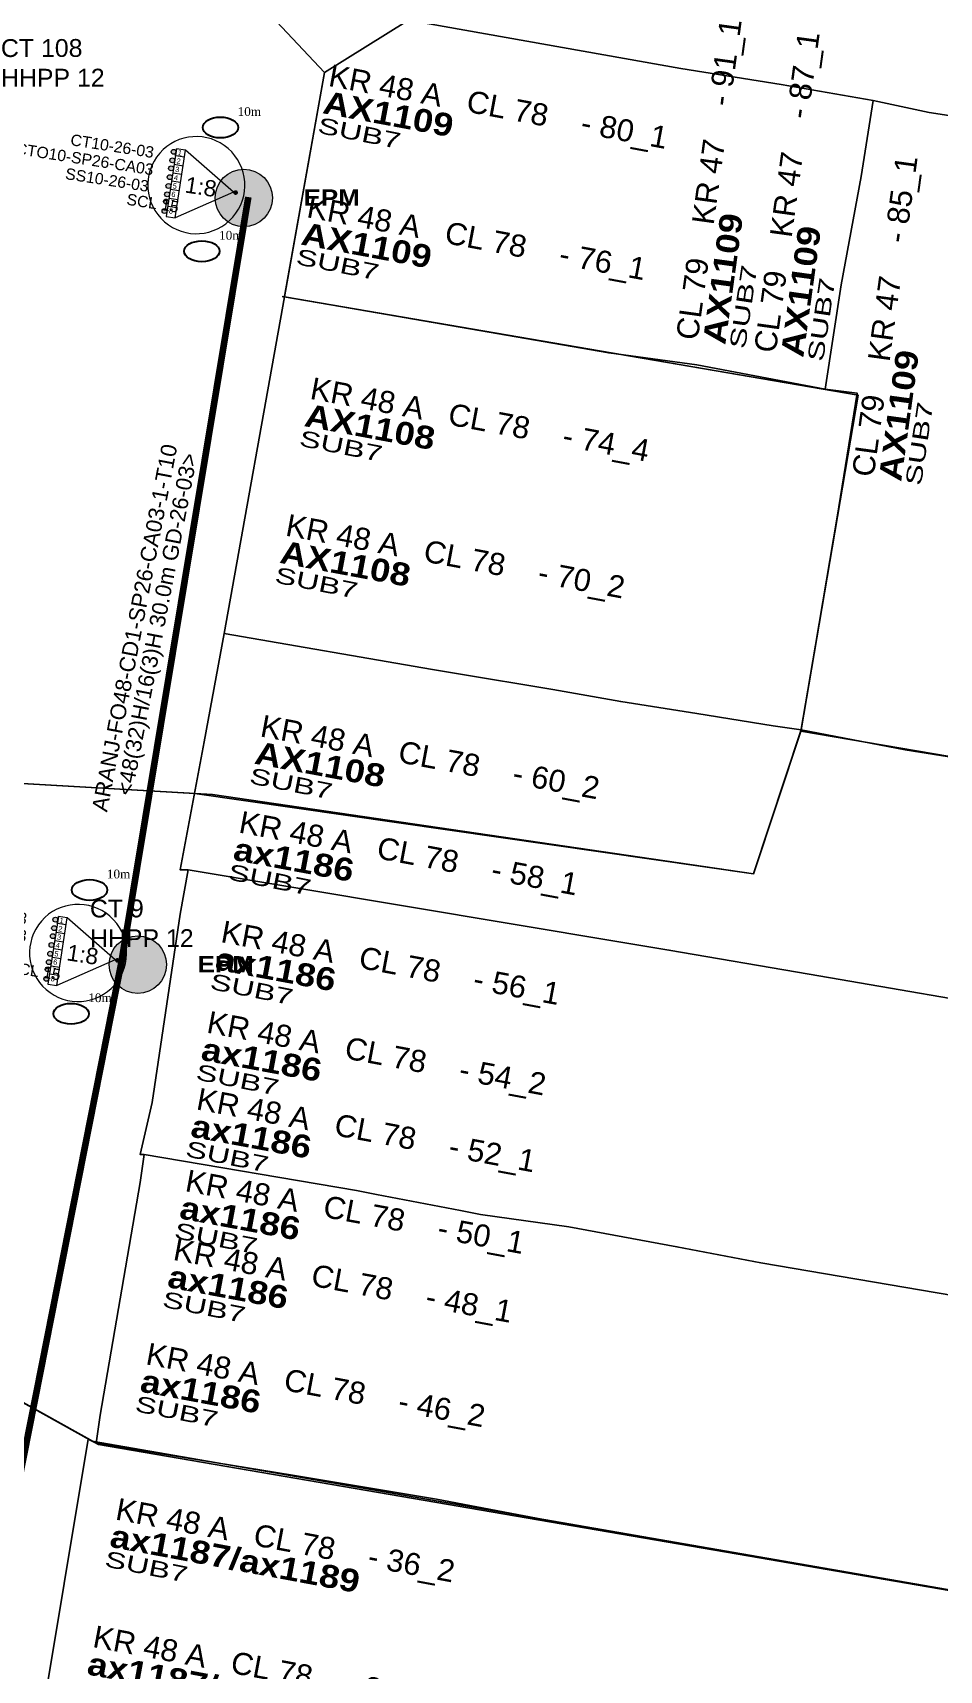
# Model space of a CAD drawing. Header units: inches. Extents: x -75.59 to -67.86, y 4.63 to 13.89.
# Drawn here: x -75.5570538 to -75.5568275, y 6.2719353 to 6.2723439 of the extents above; entities that cross this region are included whole.
import ezdxf
from ezdxf.enums import TextEntityAlignment as Align

# ---------------------------------------------------------------- set-up
doc = ezdxf.new("R2010")
doc.units = ezdxf.units.IN
doc.header["$MEASUREMENT"] = 0
doc.linetypes.add('DASHED', pattern=[0.75, 0.5, -0.25])
for name, color, linetype, lineweight in [('CB 48 H AER', 1, 'DASHED', 0), ('CTO POSTE', 10, 'Continuous', 0), ('POSTE EPM', 1, 'Continuous', 20)]:
    doc.layers.add(name, color=color, linetype=linetype, lineweight=lineweight)
for name, color, linetype in [('COBERTURA CTO', 30, 'Continuous'), ('MANZANAS', 250, 'Continuous'), ('MARQUILLA F.O 48', 1, 'Continuous'), ('PLACA ZONA ABIERTA', 9, 'Continuous'), ('PREDIOS', 250, 'Continuous'), ('RESERVA F.O 48', 1, 'Continuous')]:
    doc.layers.add(name, color=color, linetype=linetype)
doc.styles.add('ARIAL', font='arial.ttf')
doc.styles.add('ARIAL_BLACK', font='')
doc.styles.add('BOOK', font='BOOKOS.TTF')
doc.styles.add('Legend', font='calibri.ttf')
doc.styles.get("Standard").update_dxf_attribs({"font": 'arial.ttf'})
doc.styles.add('TXT CTO Y SS', font='arial.ttf', dxfattribs={"height": 0.5})
doc.styles.get('ARIAL_BLACK').set_extended_font_data('Arial Black', bold=True)

# ---------------------------------------------------------------- blocks, each defined once
blk = doc.blocks.new('POSTE EPM')
at = {"layer": 'POSTE EPM'}
h = blk.add_hatch(color=256, dxfattribs=at)
h.dxf.hatch_style = 1
h.paths.add_polyline_path([(-0.717, -0.002, 1), (0.718, -0.002, 1)])
blk.add_circle((0.001, -0.002), 0.717, dxfattribs=at)
at = {"layer": 'POSTE EPM', "color": 251, "true_color": 0x545454, "insert": (1.494, 0.211), "char_height": 0.4045, "attachment_point": 1, "style": 'ARIAL_BLACK'}
blk.add_mtext_dynamic_manual_height_columns('EPM', width=1.33938, gutter_width=1, heights=[0], dxfattribs=at)
at = {"layer": 'POSTE EPM', "color": 251, "true_color": 0x545454, "style": 'ARIAL_BLACK'}
for tag, p in [('NO_POSTE', (1.457, 0.854)), ('ALTURA(m)', (1.496, 0.321))]:
    blk.add_attdef(tag, p, '', height=0.405, dxfattribs=at)
at = {"layer": 'POSTE EPM', "color": 251, "true_color": 0x545454, "flags": 1}
for tag, p in [('VANO', (1.489, -0.753)), ('PRIMARIA', (1.489, -1.185)), ('TRANSFORMADOR', (1.494, -1.577)), ('SECUNDARIA', (1.489, -1.97)), ('ILUMINARIA', (1.494, -2.363)), ('FIBRA_OPTICA', (1.489, -2.755)), ('TELEVISION', (1.489, -3.148)), ('DISTANCIA(m)', (1.489, -3.54)), ('TELEFONIA', (1.489, -3.947)), ('DIRECCION', (1.489, -4.34)), ('ATRIBUTO1', (1.489, -4.732)), ('ATRIBUTO2', (1.489, -5.125)), ('ATRIBUTO3', (1.489, -5.517))]:
    blk.add_attdef(tag, p, '', height=0.328, dxfattribs=at)
blk = doc.blocks.new('PLACAS ZONA ABIERTA')
at = {"style": 'Legend'}
blk.add_text('CL 82 KR 79 - 03_3', height=0.00001, rotation=318.53168, dxfattribs=at).set_placement((-0.373, -0.08))
blk.add_attdef('NOMBRE_PREDIO', (0, 1.268), '', height=1.033, dxfattribs=at)
blk.add_attdef('DIRECCION_HHPP', (0, 0), '', height=1)
at = {"color": 215, "true_color": 0xa953a0, "style": 'ARIAL_BLACK'}
blk.add_attdef('CTO_ASOCIADA', (-0.028, -1.264), '', height=1.033, dxfattribs=at)
at = {"color": 4, "width": 0.560951}
blk.add_attdef('SUBCLUSTER', text='', height=0.723, rotation=359.33187, dxfattribs=at).set_placement((-0.09, -2.181), (3.72, -2.226), align=Align.FIT)
at = {"color": 1, "flags": 1}
for tag, rotation, width, p, p2 in [('ATRIBUTO1', 359.56179, 0.571131, (4.312, -2.2), (7.55, -2.225)), ('ATRIBUTO3', 359.66103, 0.560841, (0.026, -3.108), (3.205, -3.127))]:
    blk.add_attdef(tag, text='', height=0.723, rotation=rotation, dxfattribs=dict(at, width=width)).set_placement(p, p2, align=Align.FIT)
at = {"color": 1, "width": 0.560951, "flags": 1}
blk.add_attdef('ATRIBUTO2', (7.891, -2.25), '', height=0.723, rotation=359.33187, dxfattribs=at)
blk = doc.blocks.new('*U184')
at = {"layer": 'CTO POSTE', "lineweight": 0}
h = blk.add_hatch(color=256, dxfattribs=at)
h.dxf.hatch_style = 1
edge = h.paths.add_edge_path()
edge.add_arc((-1.166, 0.53), 0.0427, -179.8758, 180.1242, ccw=False)
edge = h.paths.add_edge_path()
edge.add_arc((-1.165, 0.381), 0.0427, -179.8758, 180.1242, ccw=False)
edge = h.paths.add_edge_path()
edge.add_arc((-1.165, 0.242), 0.0427, -179.8758, 180.1242, ccw=False)
edge = h.paths.add_edge_path()
edge.add_arc((-1.165, 0.087), 0.0427, -179.8758, 180.1242, ccw=False)
edge = h.paths.add_edge_path()
edge.add_arc((-1.164, -0.066), 0.0427, -179.8758, 180.1242, ccw=False)
edge = h.paths.add_edge_path()
edge.add_arc((-1.164, -0.213), 0.0427, -179.8758, 180.1242, ccw=False)
edge = h.paths.add_edge_path()
edge.add_arc((-1.164, -0.339), 0.0427, -179.8758, 180.1242, ccw=False)
edge = h.paths.add_edge_path()
edge.add_arc((-1.163, -0.503), 0.0427, -179.8758, 180.1242, ccw=False)
h = blk.add_hatch(color=1, dxfattribs=at)
h.dxf.hatch_style = 1
edge = h.paths.add_edge_path()
edge.add_arc((0.001, 0), 0.0406, -179.8758, 180.1242, ccw=False)
at = {"layer": 'CTO POSTE', "color": 1, "lineweight": 0}
for p, q in [((-0.967, 0.592), (-1.123, 0.592)), ((-1.123, 0.592), (-1.121, -0.591)), ((-1.123, 0.469), (-1.123, 0.592)), ((-0.038, 0.003), (-0.967, 0.592)), ((-0.964, -0.59), (-0.967, 0.592)), ((-0.967, 0.469), (-1.123, 0.469)), ((-0.966, 0.313), (-1.122, 0.313)), ((-0.966, 0.167), (-1.122, 0.166)), ((-0.966, 0.027), (-1.122, 0.027)), ((-0.038, 0.003), (-0.964, -0.59)), ((-0.965, -0.122), (-1.122, -0.123)), ((-0.965, -0.275), (-1.121, -0.276)), ((-0.965, -0.418), (-1.121, -0.419)), ((-1.121, -0.591), (-0.964, -0.59))]:
    blk.add_line(p, q, dxfattribs=at)
for centre in [(-1.166, 0.53), (-1.165, 0.381), (-1.165, 0.241), (-1.165, 0.087), (-1.164, -0.066), (-1.164, -0.213), (-1.164, -0.339), (-1.163, -0.503)]:
    blk.add_circle(centre, 0.0427, dxfattribs=at)
at = {"layer": 'CTO POSTE', "color": 2, "lineweight": 0, "true_color": 0xf1eb1f, "extrusion": (0, 0, -1)}
blk.add_ellipse((-0.69, 0.022), major_axis=(0.447, 0.71), ratio=1, start_param=4.159629210123316, end_param=10.4428145173029, dxfattribs=at)
at = {"layer": 'CTO POSTE', "lineweight": 0, "attachment_point": 3, "rotation": 0.1242}
for s, width, heights, insert, char_height in [('\\pxsm0.95;1\\P2\\P3\\P4\\P5\\P6\\P7\\P8', 27.14383, [118.292], (-1.021, 0.577), 0.09172), ('1:8', 18.56063, [0], (-0.336, 0.147), 0.2799)]:
    blk.add_mtext_dynamic_manual_height_columns(s, width=width, gutter_width=10.755, heights=heights, dxfattribs=dict(at, insert=insert, char_height=char_height))
at = {"layer": 'CTO POSTE', "lineweight": 0, "style": 'TXT CTO Y SS'}
for tag, p in [('NAMECTO', (-2.956, 0.369)), ('OSPCTONAME', (-4.853, 0.073)), ('SSNAME', (-2.955, -0.223))]:
    blk.add_attdef(tag, p, '', height=0.195, rotation=0, dxfattribs=at)
at = {"layer": 'CTO POSTE', "color": 5, "lineweight": 0, "style": 'TXT CTO Y SS'}
blk.add_attdef('SUBCLUSTER', (-1.84, -0.497), '', height=0.195, rotation=0, dxfattribs=at)
at = {"layer": 'CTO POSTE', "color": 5, "lineweight": 0, "style": 'TXT CTO Y SS', "flags": 1}
for tag, p in [('ATRIBUTO1', (-1.875, -0.814)), ('ATRIBUTO2', (-1.875, -1.081)), ('ATRIBUTO3', (-1.875, -1.343))]:
    blk.add_attdef(tag, p, '', height=0.195, rotation=0, dxfattribs=at)
blk = doc.blocks.new('*U535')
at = {"layer": 'RESERVA F.O 48', "linetype": 'ByBlock', "lineweight": 30}
blk.add_ellipse((0, 0), major_axis=(1.16, 0), ratio=0.587309, dxfattribs=at)
at = {"layer": 'RESERVA F.O 48', "lineweight": 0, "style": 'BOOK'}
blk.add_attdef('RESERVA', (1.13, 0.76), '', height=0.573, rotation=0.039, dxfattribs=at)
blk = doc.blocks.new('*U532')
at = {"layer": 'MARQUILLA F.O 48', "style": 'ARIAL', "oblique": 0}
for tag, p in [('IDENTIFICACIONCABLEFIBRA', (0.092, 0.545)), ('CAPACIDADFIBRA', (0.434, -0.492))]:
    blk.add_attdef(tag, text='', height=0.698, dxfattribs=at).set_placement(p, align=Align.MIDDLE)

msp = doc.modelspace()

# ---------------------------------------------------------------- linework, layer by layer
at = {"layer": 'CB 48 H AER', "linetype": 'DASHED', "ltscale": 1e-05, "const_width": 0.00000166}
msp.add_lwpolyline([(-75.5559765, 6.27137178), (-75.55600244, 6.27132428), (-75.556465, 6.27140016), (-75.55643783, 6.27150379), (-75.55663247, 6.2715435), (-75.55678686, 6.27156756), (-75.55702621, 6.27160943), (-75.55712391, 6.27163054), (-75.55711142, 6.27169416), (-75.5570836, 6.27184948), (-75.55703168, 6.27211206), (-75.557, 6.27230289)], dxfattribs=at)
at = {"layer": 'COBERTURA CTO'}
for points in [[(-75.55715, 6.272162), (-75.55700892, 6.27215387), (-75.5568739, 6.27213401), (-75.556862, 6.27217), (-75.5568477, 6.27225345), (-75.556991, 6.272278), (-75.556981, 6.272334), (-75.55711143, 6.27247244), (-75.55710949, 6.2724041), (-75.55713289, 6.27227171), (-75.557183, 6.27227868), (-75.557192, 6.272227), (-75.557225, 6.272232), (-75.557233, 6.272175)], [(-75.557039, 6.2719925), (-75.557039, 6.2719925), (-75.55716485, 6.2720626), (-75.55716485, 6.2720626), (-75.557247, 6.272085), (-75.557233, 6.2721765), (-75.55715, 6.272162), (-75.55701338, 6.27215412), (-75.5568739, 6.27213401), (-75.55686207, 6.2721696), (-75.55679204, 6.27215774), (-75.556802, 6.272099), (-75.55670273, 6.2720826), (-75.55672269, 6.27193765), (-75.557039, 6.2719925)]]:
    msp.add_lwpolyline(points, close=True, dxfattribs=at)
for points in [[(-75.55699153, 6.27227812), (-75.5568477, 6.27225345), (-75.55686207, 6.2721696), (-75.55679204, 6.27215774), (-75.55674671, 6.27215005), (-75.55670948, 6.27241233), (-75.55711143, 6.27247244), (-75.556981, 6.272334), (-75.55699105, 6.27227771)], [(-75.5573115, 6.2718535), (-75.557278, 6.272052), (-75.557252, 6.272048), (-75.557247, 6.272085), (-75.55716485, 6.2720626), (-75.55703741, 6.27199162), (-75.55668399, 6.27193108), (-75.55671587, 6.27174305), (-75.55707575, 6.27180599), (-75.55708414, 6.27180745), (-75.55717722, 6.27183204), (-75.5573115, 6.2718535)]]:
    msp.add_lwpolyline(points, dxfattribs=at)
at = {"layer": 'MANZANAS'}
msp.add_polyline3d([(-75.557052, 6.271921, 0), (-75.55704, 6.271993, 0), (-75.557038, 6.271992, 0), (-75.557037, 6.271999, 0), (-75.557027, 6.272057, 0), (-75.557026, 6.272064, 0), (-75.557027, 6.272064, 0), (-75.557024, 6.272077, 0), (-75.557017, 6.272124, 0), (-75.557015, 6.272135, 0), (-75.557017, 6.272135, 0), (-75.557011, 6.272167, 0), (-75.557006, 6.272194, 0), (-75.556991, 6.272278, 0), (-75.556981, 6.272334, 0), (-75.55696, 6.272347, 0), (-75.556892, 6.272335, 0), (-75.556867, 6.272331, 0), (-75.556844, 6.272327, 0), (-75.55683, 6.272324, 0), (-75.556778, 6.272316, 0)], dxfattribs=at)
at = {"layer": 'PREDIOS'}
for points in [[(-75.556852, 6.272281, 0), (-75.556856, 6.272255, 0), (-75.556888, 6.272261, 0), (-75.55691, 6.272264, 0), (-75.556991, 6.272278, 0), (-75.556981, 6.272334, 0), (-75.55696, 6.272347, 0), (-75.556892, 6.272335, 0), (-75.556867, 6.272331, 0), (-75.556844, 6.272327, 0), (-75.556847, 6.272308, 0), (-75.556852, 6.272281, 0)], [(-75.556788, 6.272181, 0), (-75.556792, 6.272158, 0), (-75.556836, 6.272165, 0), (-75.556862, 6.27217, 0), (-75.556853, 6.272223, 0), (-75.556848, 6.272254, 0), (-75.556856, 6.272255, 0), (-75.556852, 6.272281, 0), (-75.556847, 6.272308, 0), (-75.556844, 6.272327, 0), (-75.55683, 6.272324, 0), (-75.556778, 6.272316, 0), (-75.556765, 6.272313, 0), (-75.556777, 6.272244, 0), (-75.556788, 6.272181, 0)], [(-75.556853, 6.272223, 0), (-75.556862, 6.27217, 0), (-75.556869, 6.272171, 0), (-75.556888, 6.272174, 0), (-75.556907, 6.272177, 0), (-75.556924, 6.27218, 0), (-75.556948, 6.272184, 0), (-75.556954, 6.272185, 0), (-75.557006, 6.272194, 0), (-75.556991, 6.272278, 0), (-75.55691, 6.272264, 0), (-75.556888, 6.272261, 0), (-75.556856, 6.272255, 0), (-75.556848, 6.272254, 0), (-75.556853, 6.272223, 0)], [(-75.556796, 6.272134, 0), (-75.556802, 6.272099, 0), (-75.55686, 6.272109, 0), (-75.556895, 6.272115, 0), (-75.556907, 6.272117, 0), (-75.557015, 6.272135, 0), (-75.557017, 6.272135, 0), (-75.557011, 6.272167, 0), (-75.557006, 6.272194, 0), (-75.556954, 6.272185, 0), (-75.556948, 6.272184, 0), (-75.556924, 6.27218, 0), (-75.556907, 6.272177, 0), (-75.556888, 6.272174, 0), (-75.556869, 6.272171, 0), (-75.556862, 6.27217, 0), (-75.556836, 6.272165, 0), (-75.556792, 6.272158, 0), (-75.556796, 6.272134, 0)], [(-75.55666, 6.27207, 0), (-75.556672, 6.272003, 0), (-75.556872, 6.272037, 0), (-75.556893, 6.272041, 0), (-75.55692, 6.272046, 0), (-75.556942, 6.272049, 0), (-75.556947, 6.27205, 0), (-75.556968, 6.272054, 0), (-75.556973, 6.272055, 0), (-75.557026, 6.272064, 0), (-75.557027, 6.272064, 0), (-75.557024, 6.272077, 0), (-75.557017, 6.272124, 0), (-75.557015, 6.272135, 0), (-75.556907, 6.272117, 0), (-75.556895, 6.272115, 0), (-75.55686, 6.272109, 0), (-75.556802, 6.272099, 0), (-75.556715, 6.272084, 0), (-75.556705, 6.272083, 0), (-75.556659, 6.272075, 0), (-75.55666, 6.27207, 0)], [(-75.556683, 6.271933, 0), (-75.556684, 6.271931, 0), (-75.556841, 6.271958, 0), (-75.556911, 6.27197, 0), (-75.556953, 6.271978, 0), (-75.556971, 6.271981, 0), (-75.556989, 6.271984, 0), (-75.557038, 6.271992, 0), (-75.557037, 6.271999, 0), (-75.557027, 6.272057, 0), (-75.557026, 6.272064, 0), (-75.556973, 6.272055, 0), (-75.556968, 6.272054, 0), (-75.556947, 6.27205, 0), (-75.556942, 6.272049, 0), (-75.55692, 6.272046, 0), (-75.556893, 6.272041, 0), (-75.556872, 6.272037, 0), (-75.556672, 6.272003, 0), (-75.556673, 6.271993, 0), (-75.556677, 6.27197, 0), (-75.556683, 6.271933, 0)], [(-75.556686, 6.271915, 0), (-75.556696, 6.271859, 0), (-75.556743, 6.271868, 0), (-75.556803, 6.271878, 0), (-75.556827, 6.271882, 0), (-75.556888, 6.271893, 0), (-75.55694, 6.271902, 0), (-75.556953, 6.271904, 0), (-75.556985, 6.27191, 0), (-75.557002, 6.271913, 0), (-75.557017, 6.271915, 0), (-75.557052, 6.271921, 0), (-75.55704, 6.271993, 0), (-75.557038, 6.271992, 0), (-75.556989, 6.271984, 0), (-75.556971, 6.271981, 0), (-75.556953, 6.271978, 0), (-75.556911, 6.27197, 0), (-75.556841, 6.271958, 0), (-75.556684, 6.271931, 0), (-75.556686, 6.271915, 0)]]:
    msp.add_polyline3d(points, close=True, dxfattribs=at)

# ---------------------------------------------------------------- block references
at = {"layer": 'CTO POSTE', "xscale": 1.444706489873691e-05, "yscale": 1.444706489873691e-05, "zscale": 1.444706489873691e-05, "rotation": 351.1430393450123}
for p, values in [((-75.55700319, 6.27230402), {'OSPCTONAME': 'ARANJ-CTO10-SP26-CA03', 'NAMECTO': 'CT10-26-03', 'SSNAME': 'SS10-26-03', 'SUBCLUSTER': 'SCL 15'}), ((-75.55703271, 6.27211245), {'OSPCTONAME': 'ARANJ-CTO9-SP26-CA03', 'NAMECTO': 'CT9-26-03', 'SSNAME': 'SS9-26-03', 'SUBCLUSTER': 'SCL 15'})]:
    msp.add_blockref('*U184', p, dxfattribs=at).add_auto_attribs(values)
at = {"layer": 'MARQUILLA F.O 48', "ltscale": 1e-05, "xscale": 5.620018180611498e-06, "yscale": 5.620018180611498e-06, "zscale": 5.620018180611498e-06, "rotation": 79.12088615903856}
msp.add_blockref('*U532', (-75.55702551, 6.27219434), dxfattribs=at).add_auto_attribs({'IDENTIFICACIONCABLEFIBRA': 'ARANJ-FO48-CD1-SP26-CA03-1-T10', 'CAPACIDADFIBRA': '<48(32)H/16(3)H 30.0m GD-26-03>'})
at = {"layer": 'PLACA ZONA ABIERTA'}
ref = msp.add_blockref('PLACAS ZONA ABIERTA', (-75.5568878, 6.27226699), dxfattribs=dict(at, xscale=5.5e-06, yscale=5.5e-06, zscale=5.5e-06, rotation=82.15563362))
ref.add_attrib('DIRECCION_HHPP', 'CL 79    KR 47    - 91_1', (-75.5568878, 6.27226699), dxfattribs={"layer": '0', "height": 0.0000055, "rotation": 82.1556})
ref.add_attrib('CTO_ASOCIADA', 'AX1109', (-75.55688093, 6.27226589), dxfattribs={"layer": '0', "color": 215, "true_color": 0xa953a0, "height": 0.000005682, "rotation": 82.1556, "style": 'ARIAL_BLACK'})
ref.add_attrib('SUBCLUSTER', 'SUB7', dxfattribs={"layer": '0', "color": 4, "height": 0.000003977, "rotation": 81.4875, "width": 1.443794}).set_placement((-75.55687598, 6.27226486), (-75.55687288, 6.27228559), align=Align.FIT)
ref = msp.add_blockref('PLACAS ZONA ABIERTA', (-75.55686833, 6.27226381), dxfattribs=dict(at, xscale=5.5e-06, yscale=5.5e-06, zscale=5.5e-06, rotation=82.15563362))
ref.add_attrib('DIRECCION_HHPP', 'CL 79    KR 47    - 87_1', (-75.55686833, 6.27226381), dxfattribs={"layer": '0', "height": 0.0000055, "rotation": 82.1556})
ref.add_attrib('CTO_ASOCIADA', 'AX1109', (-75.55686146, 6.27226271), dxfattribs={"layer": '0', "color": 215, "true_color": 0xa953a0, "height": 0.000005682, "rotation": 82.1556, "style": 'ARIAL_BLACK'})
ref.add_attrib('SUBCLUSTER', 'SUB7', dxfattribs={"layer": '0', "color": 4, "height": 0.000003977, "rotation": 81.4875, "width": 1.443794}).set_placement((-75.55685651, 6.27226168), (-75.55685341, 6.27228241), align=Align.FIT)
ref = msp.add_blockref('PLACAS ZONA ABIERTA', (-75.55698025, 6.27233065), dxfattribs=dict(at, xscale=5.5e-06, yscale=5.5e-06, zscale=5.5e-06, rotation=349.4187489159676))
ref.add_attrib('DIRECCION_HHPP', 'KR 48 A   CL 78    - 80_1', (-75.55698025, 6.27233065), dxfattribs={"layer": '0', "height": 0.0000055, "rotation": 349.4187})
ref.add_attrib('CTO_ASOCIADA', 'AX1109', (-75.55698168, 6.27232385), dxfattribs={"layer": '0', "color": 215, "true_color": 0xa953a0, "height": 0.000005682, "rotation": 349.4187, "style": 'ARIAL_BLACK'})
ref.add_attrib('SUBCLUSTER', 'SUB7', dxfattribs={"layer": '0', "color": 4, "height": 0.000003977, "rotation": 348.7506, "width": 1.443794}).set_placement((-75.55698294, 6.27231895), (-75.55696238, 6.27231486), align=Align.FIT)
ref = msp.add_blockref('PLACAS ZONA ABIERTA', (-75.55684388, 6.27223285), dxfattribs=dict(at, xscale=5.5e-06, yscale=5.5e-06, zscale=5.5e-06, rotation=82.15563362))
ref.add_attrib('DIRECCION_HHPP', 'CL 79    KR 47    - 85_1', (-75.55684388, 6.27223285), dxfattribs={"layer": '0', "height": 0.0000055, "rotation": 82.1556})
ref.add_attrib('CTO_ASOCIADA', 'AX1109', (-75.55683701, 6.27223175), dxfattribs={"layer": '0', "color": 215, "true_color": 0xa953a0, "height": 0.000005682, "rotation": 82.1556, "style": 'ARIAL_BLACK'})
ref.add_attrib('SUBCLUSTER', 'SUB7', dxfattribs={"layer": '0', "color": 4, "height": 0.000003977, "rotation": 81.4875, "width": 1.443794}).set_placement((-75.55683206, 6.27223072), (-75.55682896, 6.27225145), align=Align.FIT)
ref = msp.add_blockref('PLACAS ZONA ABIERTA', (-75.55698567, 6.27229789), dxfattribs=dict(at, xscale=5.5e-06, yscale=5.5e-06, zscale=5.5e-06, rotation=349.4187489159676))
ref.add_attrib('DIRECCION_HHPP', 'KR 48 A   CL 78    - 76_1', (-75.55698567, 6.27229789), dxfattribs={"layer": '0', "height": 0.0000055, "rotation": 349.4187})
ref.add_attrib('CTO_ASOCIADA', 'AX1109', (-75.5569871, 6.27229109), dxfattribs={"layer": '0', "color": 215, "true_color": 0xa953a0, "height": 0.000005682, "rotation": 349.4187, "style": 'ARIAL_BLACK'})
ref.add_attrib('SUBCLUSTER', 'SUB7', dxfattribs={"layer": '0', "color": 4, "height": 0.000003977, "rotation": 348.7506, "width": 1.443794}).set_placement((-75.55698836, 6.27228619), (-75.55696781, 6.2722821), align=Align.FIT)
ref = msp.add_blockref('PLACAS ZONA ABIERTA', (-75.55698484, 6.27225259), dxfattribs=dict(at, xscale=5.5e-06, yscale=5.5e-06, zscale=5.5e-06, rotation=349.4187489159676))
ref.add_attrib('DIRECCION_HHPP', 'KR 48 A   CL 78    - 74_4', (-75.55698484, 6.27225259), dxfattribs={"layer": '0', "height": 0.0000055, "rotation": 349.4187})
ref.add_attrib('CTO_ASOCIADA', 'AX1108', (-75.55698627, 6.27224578), dxfattribs={"layer": '0', "color": 215, "true_color": 0xa953a0, "height": 0.000005682, "rotation": 349.4187, "style": 'ARIAL_BLACK'})
ref.add_attrib('SUBCLUSTER', 'SUB7', dxfattribs={"layer": '0', "color": 4, "height": 0.000003977, "rotation": 348.7506, "width": 1.443794}).set_placement((-75.55698753, 6.27224088), (-75.55696697, 6.2722368), align=Align.FIT)
ref = msp.add_blockref('PLACAS ZONA ABIERTA', (-75.55699096, 6.27221846), dxfattribs=dict(at, xscale=5.5e-06, yscale=5.5e-06, zscale=5.5e-06, rotation=349.4187489159676))
ref.add_attrib('DIRECCION_HHPP', 'KR 48 A   CL 78    - 70_2', (-75.55699096, 6.27221846), dxfattribs={"layer": '0', "height": 0.0000055, "rotation": 349.4187})
ref.add_attrib('CTO_ASOCIADA', 'AX1108', (-75.55699239, 6.27221166), dxfattribs={"layer": '0', "color": 215, "true_color": 0xa953a0, "height": 0.000005682, "rotation": 349.4187, "style": 'ARIAL_BLACK'})
ref.add_attrib('SUBCLUSTER', 'SUB7', dxfattribs={"layer": '0', "color": 4, "height": 0.000003977, "rotation": 348.7506, "width": 1.443794}).set_placement((-75.55699365, 6.27220676), (-75.5569731, 6.27220267), align=Align.FIT)
ref = msp.add_blockref('PLACAS ZONA ABIERTA', (-75.55699729, 6.27216836), dxfattribs=dict(at, xscale=5.5e-06, yscale=5.5e-06, zscale=5.5e-06, rotation=349.4187489159676))
ref.add_attrib('DIRECCION_HHPP', 'KR 48 A   CL 78    - 60_2', (-75.55699729, 6.27216836), dxfattribs={"layer": '0', "height": 0.0000055, "rotation": 349.4187})
ref.add_attrib('CTO_ASOCIADA', 'AX1108', (-75.55699872, 6.27216156), dxfattribs={"layer": '0', "color": 215, "true_color": 0xa953a0, "height": 0.000005682, "rotation": 349.4187, "style": 'ARIAL_BLACK'})
ref.add_attrib('SUBCLUSTER', 'SUB7', dxfattribs={"layer": '0', "color": 4, "height": 0.000003977, "rotation": 348.7506, "width": 1.443794}).set_placement((-75.55699998, 6.27215666), (-75.55697942, 6.27215257), align=Align.FIT)
ref = msp.add_blockref('PLACAS ZONA ABIERTA', (-75.55700263, 6.27214438), dxfattribs=dict(at, xscale=5.5e-06, yscale=5.5e-06, zscale=5.5e-06, rotation=349.4187489159676))
ref.add_attrib('DIRECCION_HHPP', 'KR 48 A   CL 78    - 58_1', (-75.55700263, 6.27214438), dxfattribs={"layer": '0', "height": 0.0000055, "rotation": 349.4187})
ref.add_attrib('CTO_ASOCIADA', 'ax1186', (-75.55700405, 6.27213757), dxfattribs={"layer": '0', "color": 215, "true_color": 0xa953a0, "height": 0.000005682, "rotation": 349.4187, "style": 'ARIAL_BLACK'})
ref.add_attrib('SUBCLUSTER', 'SUB7', dxfattribs={"layer": '0', "color": 4, "height": 0.000003977, "rotation": 348.7506, "width": 1.443794}).set_placement((-75.55700532, 6.27213268), (-75.55698476, 6.27212859), align=Align.FIT)
ref = msp.add_blockref('PLACAS ZONA ABIERTA', (-75.55700712, 6.27211704), dxfattribs=dict(at, xscale=5.5e-06, yscale=5.5e-06, zscale=5.5e-06, rotation=349.4187489159676))
ref.add_attrib('DIRECCION_HHPP', 'KR 48 A   CL 78    - 56_1', (-75.55700712, 6.27211704), dxfattribs={"layer": '0', "height": 0.0000055, "rotation": 349.4187})
ref.add_attrib('CTO_ASOCIADA', 'ax1186', (-75.55700854, 6.27211023), dxfattribs={"layer": '0', "color": 215, "true_color": 0xa953a0, "height": 0.000005682, "rotation": 349.4187, "style": 'ARIAL_BLACK'})
ref.add_attrib('SUBCLUSTER', 'SUB7', dxfattribs={"layer": '0', "color": 4, "height": 0.000003977, "rotation": 348.7506, "width": 1.443794}).set_placement((-75.55700981, 6.27210534), (-75.55698925, 6.27210125), align=Align.FIT)
ref = msp.add_blockref('PLACAS ZONA ABIERTA', (-75.55701065, 6.27209446), dxfattribs=dict(at, xscale=5.5e-06, yscale=5.5e-06, zscale=5.5e-06, rotation=349.4187489159676))
ref.add_attrib('DIRECCION_HHPP', 'KR 48 A   CL 78    - 54_2', (-75.55701065, 6.27209446), dxfattribs={"layer": '0', "height": 0.0000055, "rotation": 349.4187})
ref.add_attrib('CTO_ASOCIADA', 'ax1186', (-75.55701208, 6.27208766), dxfattribs={"layer": '0', "color": 215, "true_color": 0xa953a0, "height": 0.000005682, "rotation": 349.4187, "style": 'ARIAL_BLACK'})
ref.add_attrib('SUBCLUSTER', 'SUB7', dxfattribs={"layer": '0', "color": 4, "height": 0.000003977, "rotation": 348.7506, "width": 1.443794}).set_placement((-75.55701334, 6.27208276), (-75.55699279, 6.27207867), align=Align.FIT)
ref = msp.add_blockref('PLACAS ZONA ABIERTA', (-75.55701324, 6.27207529), dxfattribs=dict(at, xscale=5.5e-06, yscale=5.5e-06, zscale=5.5e-06, rotation=349.4187489159676))
ref.add_attrib('DIRECCION_HHPP', 'KR 48 A   CL 78    - 52_1', (-75.55701324, 6.27207529), dxfattribs={"layer": '0', "height": 0.0000055, "rotation": 349.4187})
ref.add_attrib('CTO_ASOCIADA', 'ax1186', (-75.55701467, 6.27206849), dxfattribs={"layer": '0', "color": 215, "true_color": 0xa953a0, "height": 0.000005682, "rotation": 349.4187, "style": 'ARIAL_BLACK'})
ref.add_attrib('SUBCLUSTER', 'SUB7', dxfattribs={"layer": '0', "color": 4, "height": 0.000003977, "rotation": 348.7506, "width": 1.443794}).set_placement((-75.55701593, 6.27206359), (-75.55699538, 6.2720595), align=Align.FIT)
ref = msp.add_blockref('PLACAS ZONA ABIERTA', (-75.55701603, 6.27205491), dxfattribs=dict(at, xscale=5.5e-06, yscale=5.5e-06, zscale=5.5e-06, rotation=349.4187489159676))
ref.add_attrib('DIRECCION_HHPP', 'KR 48 A   CL 78    - 50_1', (-75.55701603, 6.27205491), dxfattribs={"layer": '0', "height": 0.0000055, "rotation": 349.4187})
ref.add_attrib('CTO_ASOCIADA', 'ax1186', (-75.55701746, 6.27204811), dxfattribs={"layer": '0', "color": 215, "true_color": 0xa953a0, "height": 0.000005682, "rotation": 349.4187, "style": 'ARIAL_BLACK'})
ref.add_attrib('SUBCLUSTER', 'SUB7', dxfattribs={"layer": '0', "color": 4, "height": 0.000003977, "rotation": 348.7506, "width": 1.443794}).set_placement((-75.55701872, 6.27204321), (-75.55699816, 6.27203912), align=Align.FIT)
ref = msp.add_blockref('PLACAS ZONA ABIERTA', (-75.55701902, 6.27203775), dxfattribs=dict(at, xscale=5.5e-06, yscale=5.5e-06, zscale=5.5e-06, rotation=349.4187489159676))
ref.add_attrib('DIRECCION_HHPP', 'KR 48 A   CL 78    - 48_1', (-75.55701902, 6.27203775), dxfattribs={"layer": '0', "height": 0.0000055, "rotation": 349.4187})
ref.add_attrib('CTO_ASOCIADA', 'ax1186', (-75.55702045, 6.27203094), dxfattribs={"layer": '0', "color": 215, "true_color": 0xa953a0, "height": 0.000005682, "rotation": 349.4187, "style": 'ARIAL_BLACK'})
ref.add_attrib('SUBCLUSTER', 'SUB7', dxfattribs={"layer": '0', "color": 4, "height": 0.000003977, "rotation": 348.7506, "width": 1.443794}).set_placement((-75.55702171, 6.27202605), (-75.55700115, 6.27202196), align=Align.FIT)
ref = msp.add_blockref('PLACAS ZONA ABIERTA', (-75.55702585, 6.27201169), dxfattribs=dict(at, xscale=5.5e-06, yscale=5.5e-06, zscale=5.5e-06, rotation=349.4187489159676))
ref.add_attrib('DIRECCION_HHPP', 'KR 48 A   CL 78    - 46_2', (-75.55702585, 6.27201169), dxfattribs={"layer": '0', "height": 0.0000055, "rotation": 349.4187})
ref.add_attrib('CTO_ASOCIADA', 'ax1186', (-75.55702728, 6.27200488), dxfattribs={"layer": '0', "color": 215, "true_color": 0xa953a0, "height": 0.000005682, "rotation": 349.4187, "style": 'ARIAL_BLACK'})
ref.add_attrib('SUBCLUSTER', 'SUB7', dxfattribs={"layer": '0', "color": 4, "height": 0.000003977, "rotation": 348.7506, "width": 1.443794}).set_placement((-75.55702854, 6.27199998), (-75.55700799, 6.2719959), align=Align.FIT)
ref = msp.add_blockref('PLACAS ZONA ABIERTA', (-75.55703343, 6.27197297), dxfattribs=dict(at, xscale=5.5e-06, yscale=5.5e-06, zscale=5.5e-06, rotation=349.4187489159676))
ref.add_attrib('DIRECCION_HHPP', 'KR 48 A   CL 78    - 36_2', (-75.55703343, 6.27197297), dxfattribs={"layer": '0', "height": 0.0000055, "rotation": 349.4187})
ref.add_attrib('CTO_ASOCIADA', 'ax1187/ax1189', (-75.55703486, 6.27196617), dxfattribs={"layer": '0', "color": 215, "true_color": 0xa953a0, "height": 0.0000056821, "rotation": 349.4187, "style": 'ARIAL_BLACK'})
ref.add_attrib('SUBCLUSTER', 'SUB7', dxfattribs={"layer": '0', "color": 4, "height": 0.000003977, "rotation": 348.7506, "width": 1.443794}).set_placement((-75.55703612, 6.27196127), (-75.55701557, 6.27195718), align=Align.FIT)
ref = msp.add_blockref('PLACAS ZONA ABIERTA', (-75.55703911, 6.27194115), dxfattribs=dict(at, xscale=5.5e-06, yscale=5.5e-06, zscale=5.5e-06, rotation=349.4187489159676))
ref.add_attrib('DIRECCION_HHPP', 'KR 48 A   CL 78    - 34_2', (-75.55703911, 6.27194115), dxfattribs={"layer": '0', "height": 0.0000055, "rotation": 349.4187})
ref.add_attrib('CTO_ASOCIADA', 'ax1187/ax1189', (-75.55704054, 6.27193434), dxfattribs={"layer": '0', "color": 215, "true_color": 0xa953a0, "height": 0.0000056821, "rotation": 349.4187, "style": 'ARIAL_BLACK'})
ref.add_attrib('SUBCLUSTER', 'SUB7', dxfattribs={"layer": '0', "color": 4, "height": 0.000003977, "rotation": 348.7506, "width": 1.443794}).set_placement((-75.55704181, 6.27192944), (-75.55702125, 6.27192535), align=Align.FIT)
at = {"layer": 'POSTE EPM', "xscale": 1.000000000295132e-05, "yscale": 1.000000000295132e-05, "zscale": 1.000000000295132e-05}
for p in [(-75.55700114, 6.2723027), (-75.55702761, 6.27211141)]:
    msp.add_blockref('POSTE EPM', p, dxfattribs=at)
at = {"layer": 'RESERVA F.O 48', "xscale": 3.81e-06, "yscale": 3.81e-06, "zscale": 3.81e-06}
for p in [(-75.55700698, 6.27232025), (-75.55701161, 6.27228937), (-75.55703963, 6.27213001), (-75.55704427, 6.27209913)]:
    msp.add_blockref('*U535', p, dxfattribs=at).add_auto_attribs({'RESERVA': '10m'})

# ---------------------------------------------------------------- texts
at = {"layer": 'COBERTURA CTO', "char_height": 0.0000044482, "attachment_point": 1, "rotation": 0.0928}
for s, insert in [('\\pxt1;CT 108\\P\\ptz;HHPP 12', (-75.55706179, 6.27234229)), ('\\pxt1;CT 9\\P\\ptz;HHPP 12', (-75.55703957, 6.2721276))]:
    msp.add_mtext_dynamic_manual_height_columns(s, width=0.0000426302, gutter_width=0.00002224, heights=[0.00003005], dxfattribs=dict(at, insert=insert))

doc.saveas('drawing.dxf')
